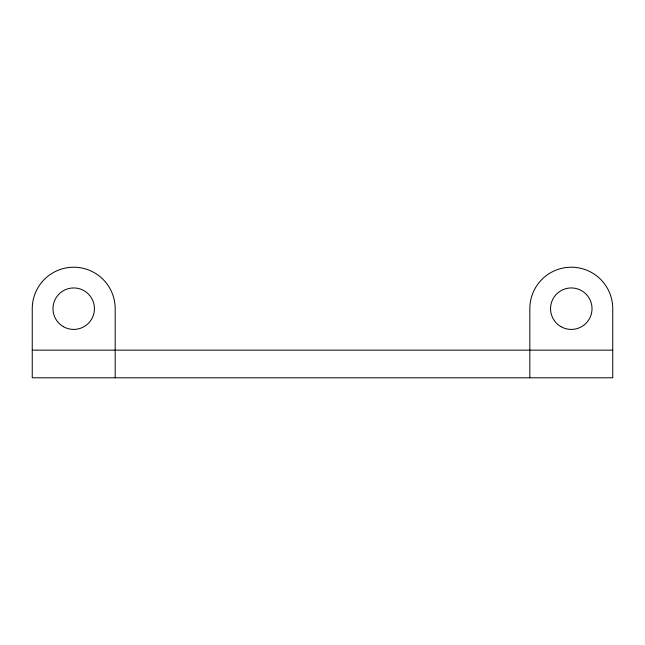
<?xml version="1.0" encoding="UTF-8"?>
<svg xmlns="http://www.w3.org/2000/svg" width="645" height="645" viewBox="0 0 645 645"><rect width="100%" height="100%" fill="white"/><g stroke="black" fill="none" stroke-linecap="round" stroke-linejoin="round"><path stroke-width="0.97" d="M32.25 350.146L612.75 350.146M529.819 377.785L529.819 308.681A41.465 41.465 0 0 1 571.285 267.215A41.465 41.465 0 0 1 612.75 308.681L612.75 377.785L32.25 377.785L32.25 308.681A41.465 41.465 0 0 1 73.715 267.215A41.465 41.465 0 0 1 115.181 308.681L115.181 377.785M560.916 326.636A20.729 20.729 0 0 0 592.021 308.681A20.729 20.729 0 0 0 560.916 290.726A20.729 20.729 0 0 0 560.916 326.636M63.347 326.636A20.729 20.729 0 0 0 94.444 308.681A20.729 20.729 0 0 0 63.347 290.726A20.729 20.729 0 0 0 63.347 326.636"/></g></svg>
